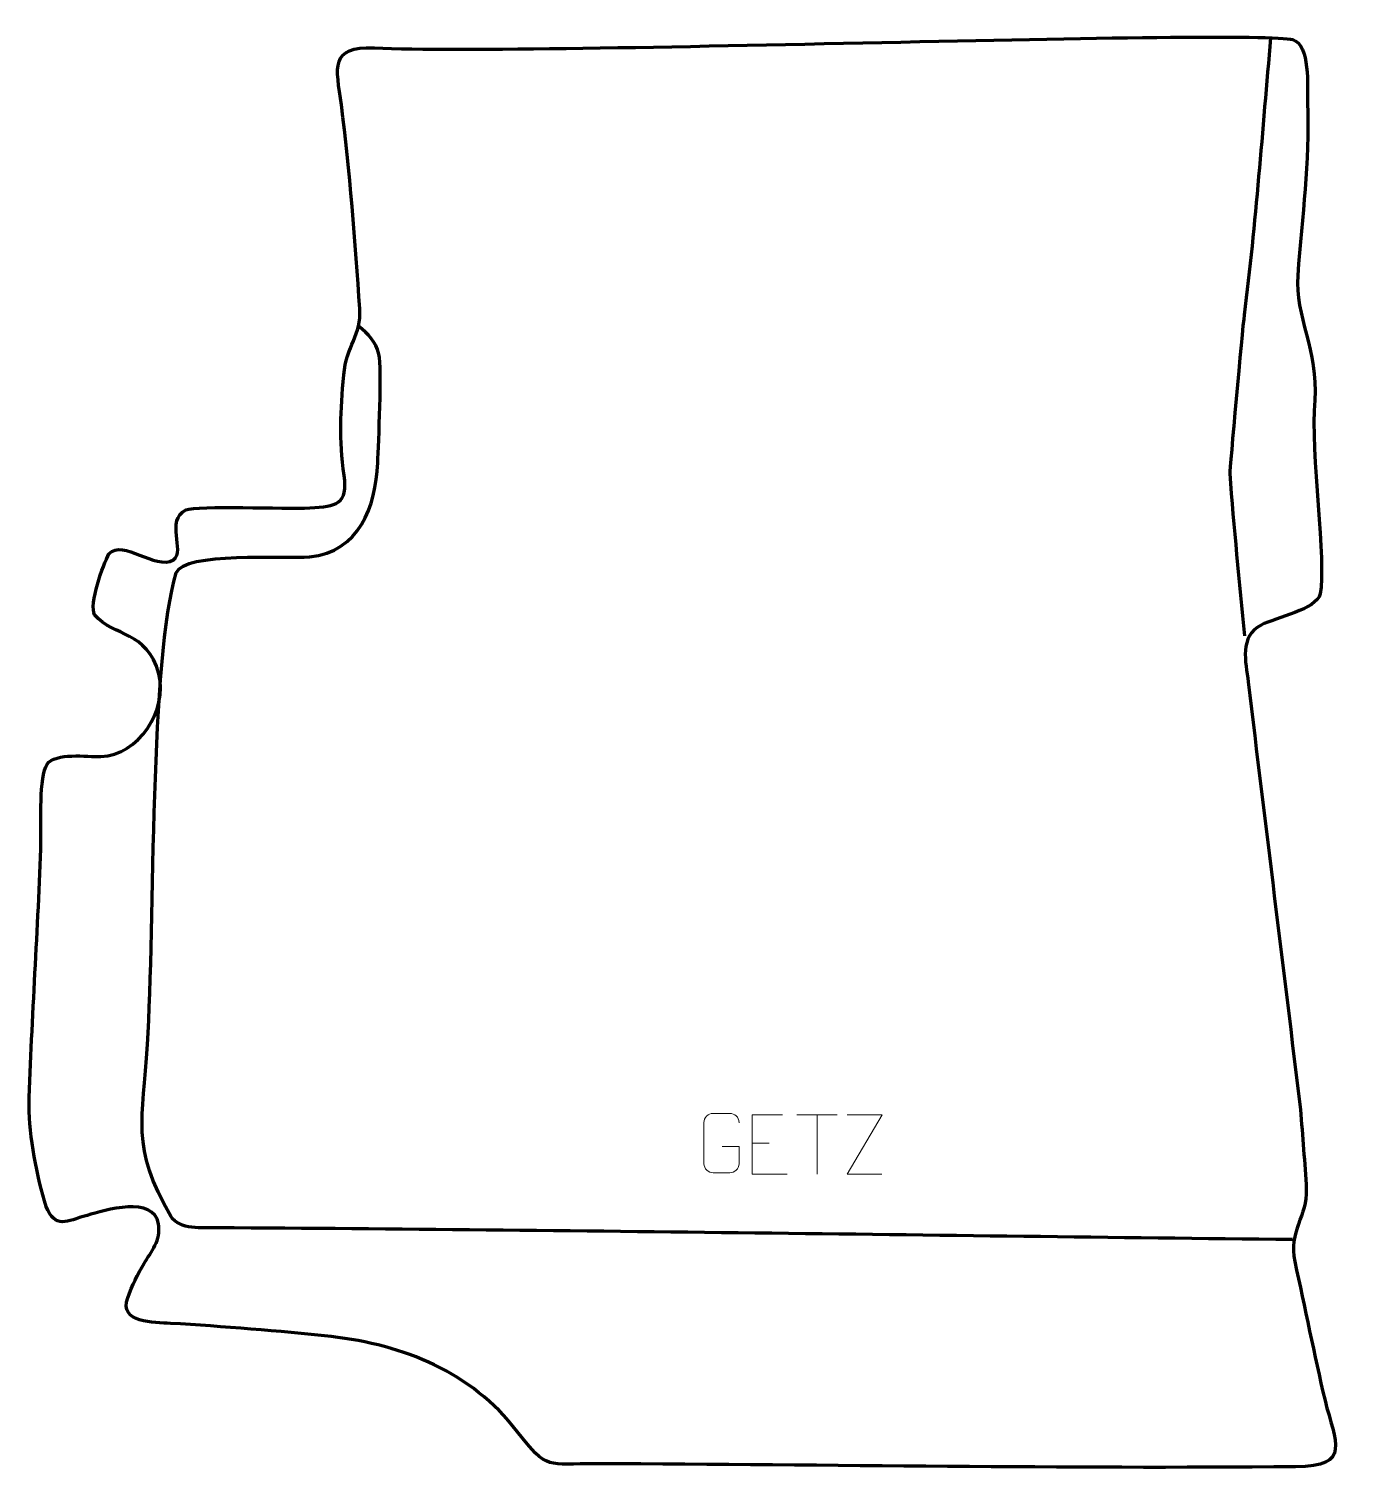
# Model space of a CAD drawing. Header units: millimetres. Extents: x -583 to -26, y -58 to 549.
import ezdxf

# ---------------------------------------------------------------- set-up
doc = ezdxf.new("R2010")
doc.units = ezdxf.units.MM
doc.header["$MEASUREMENT"] = 0
doc.layers.add('layer 2', color=7, linetype='Continuous')
doc.layers.add('layer 3', color=7, linetype='Continuous')

msp = doc.modelspace()

# ---------------------------------------------------------------- linework, layer by layer
at = {"layer": 'layer 2', "color": 140, "lineweight": 158}
for points, knots in [([(-60.4926, 545.3651), (-64.0353, 506.675), (-66.6985, 467.0644), (-71.6579, 428.5901), (-71.6579, 428.5901), (-72.4237, 422.649), (-77.7732, 362.8022), (-77.7175, 361.9653), (-77.7175, 361.9653), (-76.2143, 339.382), (-73.5121, 316.2067), (-71.5574, 293.5526)], [0, 0, 0, 0, 0.25, 0.25, 0.25, 0.25, 0.5, 0.5, 0.5, 0.5, 1, 1, 1, 1]), ([(-51.3069, 39.4284), (-202.1647, 41.1011), (-353.1361, 43.4621), (-503.9887, 44.42), (-503.9887, 44.42), (-510.4137, 44.4607), (-519.8406, 43.3816), (-523.6594, 49.2853), (-523.6594, 49.2853), (-540.6267, 78.8344), (-535.4348, 89.4552), (-533.4603, 121.5744), (-533.4603, 121.5744), (-530.3506, 172.1564), (-532.4695, 284.8359), (-521.3468, 320.0593), (-521.3468, 320.0593), (-518.4401, 329.2642), (-475.3992, 325.868), (-465.2527, 326.8833), (-465.2527, 326.8833), (-444.2546, 328.9845), (-437.3611, 347.9073), (-436.5288, 366.3793), (-436.5288, 366.3793), (-436.1601, 374.5638), (-434.6686, 406.2778), (-436.0686, 412.1897), (-436.0686, 412.1897), (-437.3609, 417.6459), (-440.5005, 420.5025), (-444.648, 423.9444)], [0, 0, 0, 0, 0.11111111, 0.11111111, 0.11111111, 0.11111111, 0.22222222, 0.22222222, 0.22222222, 0.22222222, 0.33333333, 0.33333333, 0.33333333, 0.33333333, 0.44444444, 0.44444444, 0.44444444, 0.44444444, 0.55555556, 0.55555556, 0.55555556, 0.55555556, 0.66666667, 0.66666667, 0.66666667, 0.66666667, 0.77777778, 0.77777778, 0.77777778, 0.77777778, 1, 1, 1, 1])]:
    msp.add_open_spline(points, degree=3, knots=knots, dxfattribs=at)
at = {"layer": 'layer 3', "color": 242, "lineweight": 158}
msp.add_open_spline([(-47.9256, 94.2254), (-55.2474, 154.2156), (-62.6738, 214.1767), (-69.9441, 274.1766), (-69.9441, 274.1766), (-71.0534, 282.685), (-73.6782, 293.4081), (-64.5489, 298.11), (-64.5489, 298.11), (-58.1366, 301.4125), (-41.1533, 304.5286), (-39.6773, 311.3129), (-39.6773, 311.3129), (-36.8546, 324.2871), (-43.9707, 370.4612), (-41.9252, 392.8199), (-41.9252, 392.8199), (-40.3622, 413.6358), (-50.3759, 428.174), (-49.1146, 445.2991), (-49.1146, 445.2991), (-47.0903, 471.5149), (-44.1799, 491.5604), (-44.9099, 518.1759), (-44.9099, 518.1759), (-45.0502, 524.6369), (-43.8494, 542.4453), (-51.1926, 544.5467), (-51.1926, 544.5467), (-67.0998, 549.0989), (-367.7667, 538.029), (-437.8901, 541.0719), (-437.8901, 541.0719), (-456.9695, 541.8998), (-453.984, 532.9022), (-451.8477, 517.0508), (-451.8477, 517.0508), (-448.1605, 489.6937), (-446.0168, 459.0127), (-444.0551, 431.1852), (-444.0551, 431.1852), (-443.2924, 420.3654), (-449.754, 415.4559), (-450.8436, 403.4101), (-450.8436, 403.4101), (-452.2122, 387.9867), (-452.7596, 376.5654), (-450.6513, 361.1016), (-450.6513, 361.1016), (-449.0046, 349.0234), (-453.7447, 348.0791), (-465.0999, 347.4605), (-465.0999, 347.4605), (-475.5667, 346.8904), (-512.3457, 348.6321), (-517.3444, 346.6321), (-517.3444, 346.6321), (-525.9535, 342.045), (-517.4487, 329.5408), (-522.4898, 325.5181), (-522.4898, 325.5181), (-530.3582, 321.1205), (-543.7039, 334.5736), (-549.7293, 328.0712), (-549.7293, 328.0712), (-552.2261, 323.7043), (-558.1719, 306.7664), (-555.7408, 302.3741), (-555.7408, 302.3741), (-547.5642, 292.94), (-533.696, 295.9088), (-528.6409, 277.6619), (-528.6409, 277.6619), (-524.9925, 262.0591), (-537.0623, 243.4495), (-553.1434, 242.7576), (-553.1434, 242.7576), (-558.9259, 242.6679), (-572.3119, 244.571), (-575.7335, 239.5604), (-575.7335, 239.5604), (-579.2984, 234.3399), (-578.1405, 214.831), (-578.3565, 207.4779), (-578.3565, 207.4779), (-579.45, 170.2445), (-582.2608, 132.9942), (-583.3676, 95.8136), (-583.3676, 95.8136), (-583.4499, 82.8154), (-579.9195, 65.9166), (-576.1725, 53.4272), (-576.1725, 53.4272), (-572.3109, 43.8196), (-567.7004, 47.1414), (-558.9523, 49.6306), (-558.9523, 49.6306), (-551.2937, 51.8377), (-530.9023, 58.0798), (-528.8566, 46.0937), (-528.8566, 46.0937), (-527.6643, 39.1074), (-531.9636, 34.2744), (-534.8729, 29.4378), (-534.8729, 29.4378), (-537.6193, 24.8718), (-539.8895, 20.1645), (-541.7913, 14.9623), (-541.7913, 14.9623), (-545.6867, 4.3074), (-530.6565, 4.5898), (-523.7441, 4.1917), (-523.7441, 4.1917), (-501.6162, 2.8941), (-478.2435, 0.9728), (-456.1964, -1.3364), (-456.1964, -1.3364), (-425.3052, -5.0105), (-397.24, -16.1606), (-377.7343, -41.3372), (-377.7343, -41.3372), (-364.8095, -58.0195), (-365.4193, -54.7706), (-344.2346, -54.8778), (-344.2346, -54.8778), (-245.414, -55.3779), (-147.3252, -57.0096), (-50.0151, -56.1893), (-50.0151, -56.1893), (-26.1657, -55.9882), (-33.3101, -45.9555), (-37.594, -28.2179), (-37.594, -28.2179), (-42.2264, -8.8834), (-45.9588, 10.7998), (-50.3575, 30.2625), (-50.3575, 30.2625), (-53.1583, 42.6548), (-44.9193, 49.7251), (-45.4864, 60.5053), (-45.4864, 60.5053), (-46.0779, 71.7478), (-47.1169, 82.9919), (-47.9256, 94.2254)], degree=3, knots=[0, 0, 0, 0, 0.02702703, 0.02702703, 0.02702703, 0.02702703, 0.05405405, 0.05405405, 0.05405405, 0.05405405, 0.08108108, 0.08108108, 0.08108108, 0.08108108, 0.10810811, 0.10810811, 0.10810811, 0.10810811, 0.13513514, 0.13513514, 0.13513514, 0.13513514, 0.16216216, 0.16216216, 0.16216216, 0.16216216, 0.18918919, 0.18918919, 0.18918919, 0.18918919, 0.21621622, 0.21621622, 0.21621622, 0.21621622, 0.24324324, 0.24324324, 0.24324324, 0.24324324, 0.27027027, 0.27027027, 0.27027027, 0.27027027, 0.2972973, 0.2972973, 0.2972973, 0.2972973, 0.32432432, 0.32432432, 0.32432432, 0.32432432, 0.35135135, 0.35135135, 0.35135135, 0.35135135, 0.37837838, 0.37837838, 0.37837838, 0.37837838, 0.40540541, 0.40540541, 0.40540541, 0.40540541, 0.43243243, 0.43243243, 0.43243243, 0.43243243, 0.45945946, 0.45945946, 0.45945946, 0.45945946, 0.48648649, 0.48648649, 0.48648649, 0.48648649, 0.51351351, 0.51351351, 0.51351351, 0.51351351, 0.54054054, 0.54054054, 0.54054054, 0.54054054, 0.56756757, 0.56756757, 0.56756757, 0.56756757, 0.59459459, 0.59459459, 0.59459459, 0.59459459, 0.62162162, 0.62162162, 0.62162162, 0.62162162, 0.64864865, 0.64864865, 0.64864865, 0.64864865, 0.67567568, 0.67567568, 0.67567568, 0.67567568, 0.7027027, 0.7027027, 0.7027027, 0.7027027, 0.72972973, 0.72972973, 0.72972973, 0.72972973, 0.75675676, 0.75675676, 0.75675676, 0.75675676, 0.78378378, 0.78378378, 0.78378378, 0.78378378, 0.81081081, 0.81081081, 0.81081081, 0.81081081, 0.83783784, 0.83783784, 0.83783784, 0.83783784, 0.86486486, 0.86486486, 0.86486486, 0.86486486, 0.89189189, 0.89189189, 0.89189189, 0.89189189, 0.91891892, 0.91891892, 0.91891892, 0.91891892, 0.94594595, 0.94594595, 0.94594595, 0.94594595, 1, 1, 1, 1], dxfattribs=at)
at = {"layer": 'layer 3', "color": 250, "lineweight": 9}
for points, knots in [([(-291.4801, 78.5782), (-291.4801, 78.5782), (-284.312, 78.5782), (-284.312, 78.5782), (-284.312, 78.5782), (-284.312, 78.5782), (-284.312, 71.4101), (-284.312, 71.4101), (-284.312, 71.4101), (-284.4517, 69.0867), (-286.1289, 67.6071), (-288.2767, 67.5963), (-288.2767, 67.5963), (-290.6085, 67.5967), (-292.9405, 67.5967), (-295.272, 67.5963), (-295.272, 67.5963), (-297.1969, 67.4909), (-299.1691, 69.3754), (-299.1579, 71.3927), (-299.1579, 71.3927), (-299.1575, 77.1628), (-299.1575, 82.9325), (-299.1579, 88.7018), (-299.1579, 88.7018), (-299.1537, 90.8399), (-297.4069, 92.5591), (-295.2546, 92.5457), (-295.2546, 92.5457), (-292.9289, 92.5457), (-290.6028, 92.5457), (-288.2767, 92.5457), (-288.2767, 92.5457), (-286.33, 92.5811), (-284.3386, 91.0896), (-284.312, 88.6519)], [0, 0, 0, 0, 0.1, 0.1, 0.1, 0.1, 0.2, 0.2, 0.2, 0.2, 0.3, 0.3, 0.3, 0.3, 0.4, 0.4, 0.4, 0.4, 0.5, 0.5, 0.5, 0.5, 0.6, 0.6, 0.6, 0.6, 0.7, 0.7, 0.7, 0.7, 0.8, 0.8, 0.8, 0.8, 1, 1, 1, 1]), ([(-266.0292, 91.9489), (-266.0292, 91.9489), (-278.9031, 91.9489), (-278.9031, 91.9489), (-278.9031, 91.9489), (-278.9031, 91.9489), (-278.9031, 66.9953), (-278.9031, 66.9953), (-278.9031, 66.9953), (-278.9031, 66.9953), (-264.0373, 66.9953), (-264.0373, 66.9953)], [0, 0, 0, 0, 0.25, 0.25, 0.25, 0.25, 0.5, 0.5, 0.5, 0.5, 1, 1, 1, 1]), ([(-224.1728, 66.9934), (-224.1728, 66.9934), (-238.7918, 66.9934), (-238.7918, 66.9934), (-238.7918, 66.9934), (-238.7918, 66.9934), (-224.1485, 91.9508), (-224.1485, 91.9508), (-224.1485, 91.9508), (-224.1485, 91.9508), (-238.7918, 91.9508), (-238.7918, 91.9508)], [0, 0, 0, 0, 0.25, 0.25, 0.25, 0.25, 0.5, 0.5, 0.5, 0.5, 1, 1, 1, 1])]:
    msp.add_open_spline(points, degree=3, knots=knots, dxfattribs=at)
for points in [[(-259.9638, 91.9254), (-259.9638, 91.9254), (-242.9766, 91.9254), (-242.9766, 91.9254)], [(-251.47, 66.9954), (-251.47, 66.9954), (-251.47, 91.9489), (-251.47, 91.9489)], [(-278.9031, 80.0692), (-278.9031, 80.0692), (-271.735, 80.0692), (-271.735, 80.0692)]]:
    msp.add_open_spline(points, degree=3, dxfattribs=at)

doc.saveas('drawing.dxf')
